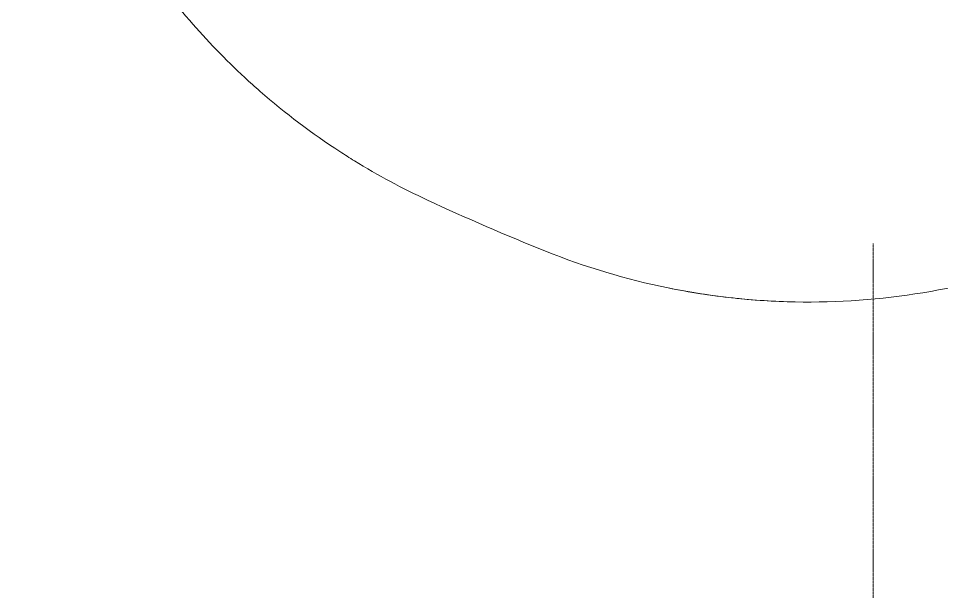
# Model space of a CAD drawing. Header units: millimetres. Extents: x 15878 to 679837, y -72324 to 391440.
# Drawn here: x 30885 to 41474, y -9970 to -3398 of the extents above; entities that cross this region are included whole.
import ezdxf

# ---------------------------------------------------------------- set-up
doc = ezdxf.new("R2010")
doc.units = ezdxf.units.MM
doc.linetypes.add('Grid Line__1_200_', pattern=[10.5, 6, -1.5, 1.5, -1.5])
doc.layers.add('A-FLOR', color=192, linetype='Continuous', lineweight=5)
doc.layers.add('S-GRID', color=1, linetype='Continuous', lineweight=5)

msp = doc.modelspace()

# ---------------------------------------------------------------- linework, layer by layer
at = {"layer": 'A-FLOR'}
msp.add_arc((47408.6, 20021.7), 28113.1, 245.10915, 248.11982, dxfattribs=at)
msp.add_arc((47408.6, 20021.7), 28113.1, 245.10915, 248.11982, dxfattribs=at)
for points, knots in [([(30885.3, 1843.6), (30886.5, 1460.9), (30943, 696.3), (31189, -427.7), (31591.2, -1505.5), (32141.5, -2515.8), (32781.6, -3374.6), (33258.7, -3869), (33481.3, -4075.2)], [-1, -1, -1, -1, -0.875, -0.75, -0.625, -0.5, -0.375, -0.27586207, -0.27586207, -0.27586207, -0.27586207]), ([(46158.9, -3752.1), (45869.8, -4097.1), (45206, -4767.2), (44034.1, -5596.6), (42695.7, -6217.8), (41267.1, -6587.2), (39795.3, -6692.9), (38328.5, -6531.2), (37386.6, -6249), (36931.8, -6066.3)], [-0.86486486, -0.86486486, -0.86486486, -0.86486486, -0.75, -0.625, -0.5, -0.375, -0.25, -0.125, 0, 0, 0, 0]), ([(33481.3, -4075.2), (33539.3, -4128.9), (33882.6, -4437.7), (34304.7, -4756.5), (34683.7, -4996.2), (34739.9, -5030.8)], [-0.27586207, -0.27586207, -0.27586207, -0.27586207, -0.25, -0.125, -0.10344828, -0.10344828, -0.10344828, -0.10344828]), ([(39082.9, -6603.2), (39319.8, -6628.7), (40047.3, -6674.8), (41267.1, -6587.2), (42695.7, -6217.8), (43961.7, -5630.2), (44706.2, -5119.4), (45026.1, -4862.3)], [-0.81081081, -0.81081081, -0.81081081, -0.81081081, -0.75, -0.625, -0.5, -0.375, -0.27027027, -0.27027027, -0.27027027, -0.27027027]), ([(36931.8, -6066.3), (37386.6, -6249), (38099.4, -6462.6), (38832.8, -6576.3), (39082.9, -6603.2)], [-1, -1, -1, -1, -0.875, -0.81081081, -0.81081081, -0.81081081, -0.81081081])]:
    msp.add_open_spline(points, degree=3, knots=knots, dxfattribs=at)
msp.add_open_spline([(34739.9, -5030.8), (35009.5, -5196.7), (35288.7, -5346.7), (35576.1, -5480.1)], degree=3, dxfattribs=at)
at = {"layer": 'S-GRID', "color": 254, "linetype": 'Grid Line__1_200_'}
msp.add_line((40689.3, -18478.8), (40689.3, -5978.8), dxfattribs=at)

doc.saveas('drawing.dxf')
